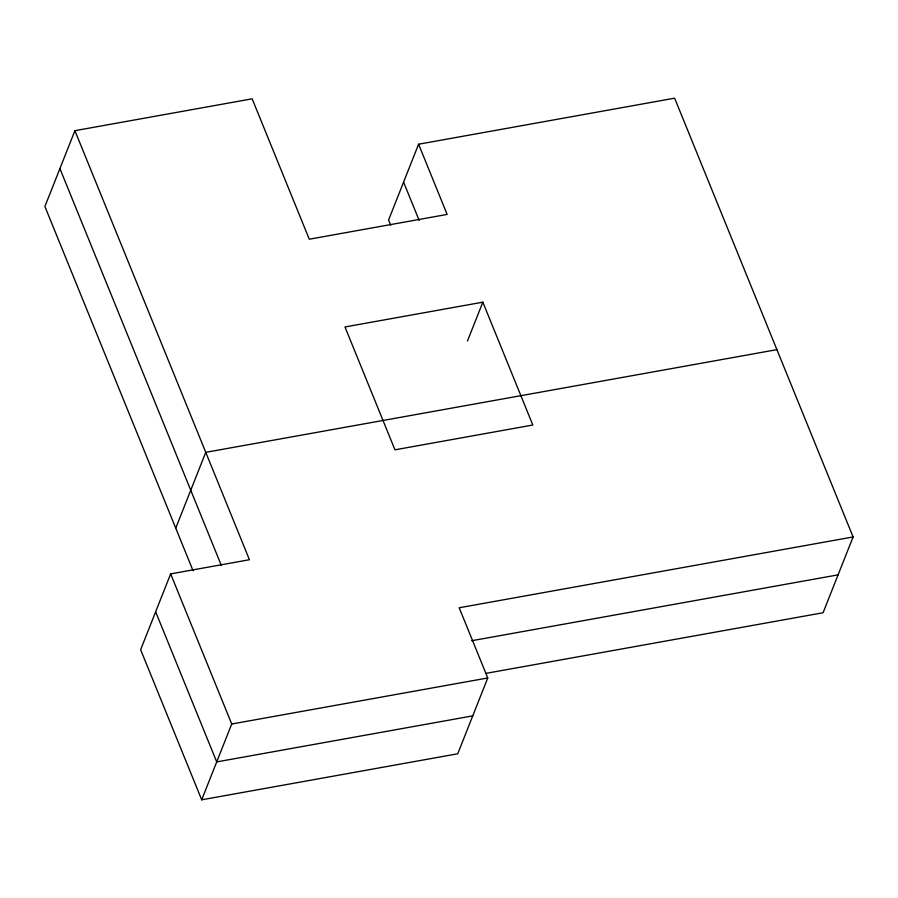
<?xml version="1.0" encoding="UTF-8"?>
<svg xmlns="http://www.w3.org/2000/svg" width="898" height="898" viewBox="0 0 898 898"><rect width="100%" height="100%" fill="white"/><g stroke="black" fill="none" stroke-linecap="round" stroke-linejoin="round"><path stroke-width="1.35" d="M485.65 673.421L823.084 612.75L853.1 536.948L674.634 98.185L418.591 144.219L447.148 214.42L309.282 239.216L252.158 98.814L74.916 130.681L44.9 206.484L193.059 570.724M175.739 528.147L205.754 452.345L776.916 349.648M74.916 130.681L249.442 559.723L170.654 573.889L140.638 649.703L201.702 799.815L457.744 753.781L487.749 677.968L459.192 607.766L853.1 536.948M418.591 144.219L388.576 220.032L390.652 225.129M201.702 799.815L231.718 724.013L170.654 573.889M467.488 340.948L482.843 302.177L344.978 326.962L394.952 449.819L532.817 425.023L482.843 302.177M471.731 640.723L838.092 574.855M231.718 724.013L487.749 677.968M472.741 715.874L216.71 761.908L155.646 611.796M403.584 182.126L419.164 220.414M59.908 168.577L221.245 565.224"/></g></svg>
